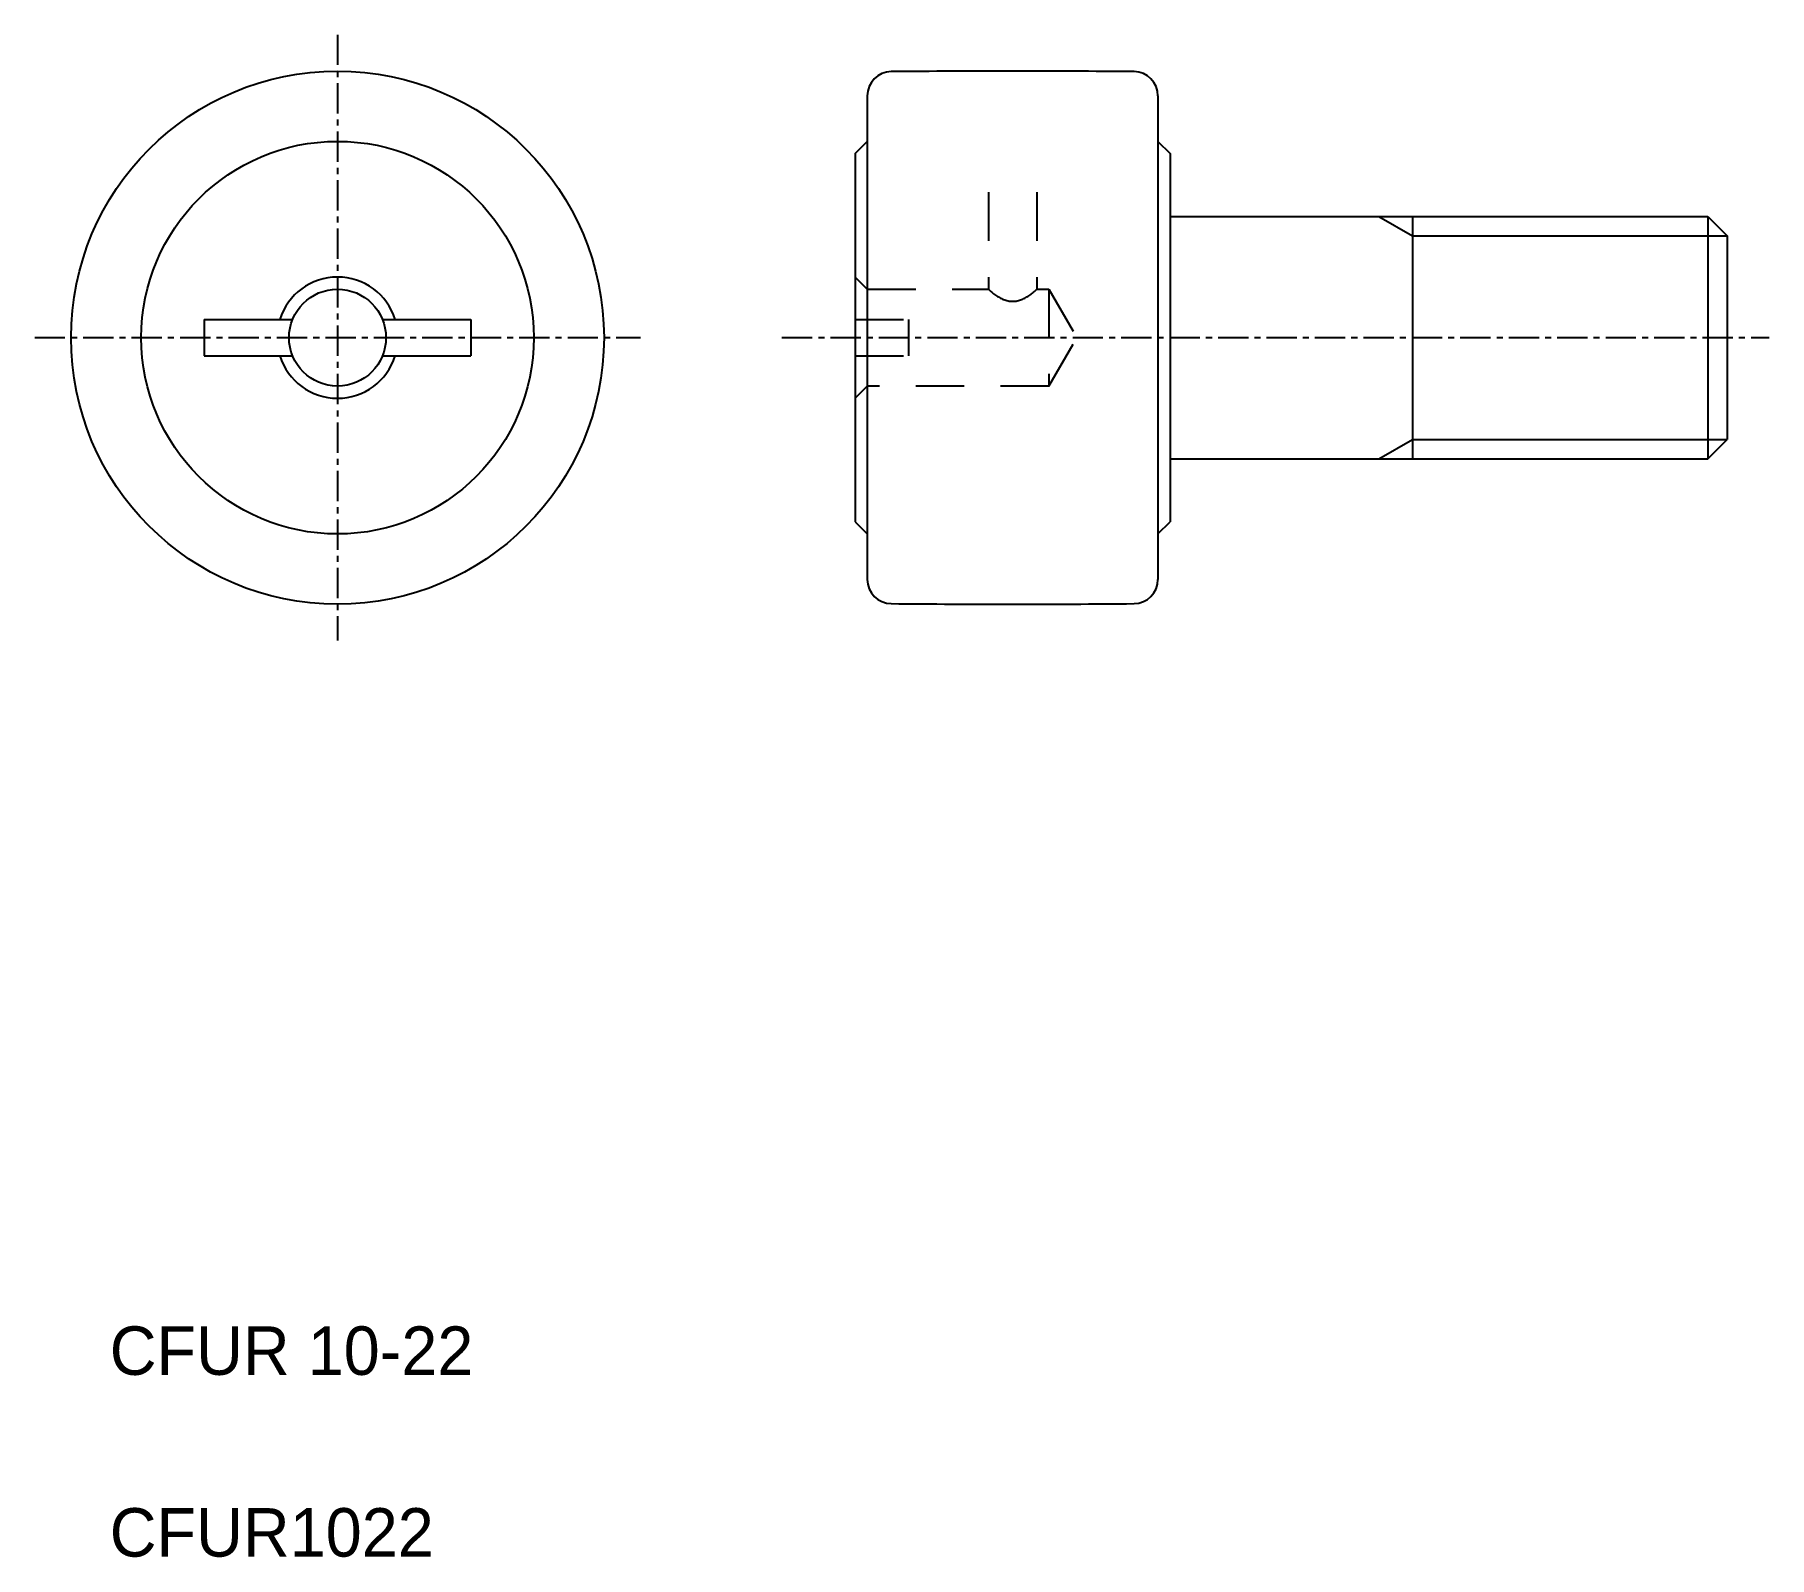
# Model space of a CAD drawing. Extents: x 126.8 to 198.4, y 92.9 to 155.7.
import ezdxf

# ---------------------------------------------------------------- set-up
doc = ezdxf.new("R2010")
doc.units = 0
doc.linetypes.add('CENTER', pattern=[2, 1.25, -0.25, 0.25, -0.25])
doc.linetypes.add('DASHED', pattern=[3.5, 2, -1.5])
doc.layers.get('0').update_dxf_attribs({"linetype": 'CONTINUOUS'})
doc.layers.add('CENTER', color=1, linetype='CENTER')

msp = doc.modelspace()

# ---------------------------------------------------------------- linework, layer by layer
for p, q in [((161.162, 153.22), (161.162, 133.27)), ((173.162, 153.22), (173.162, 133.27)), ((160.662, 150.845), (161.162, 151.345)), ((173.162, 151.345), (173.662, 150.845)), ((160.662, 150.845), (160.662, 135.645)), ((173.662, 150.845), (173.662, 135.645)), ((173.662, 148.245), (195.862, 148.245)), ((183.662, 148.245), (183.662, 138.245)), ((195.862, 148.245), (195.862, 138.245)), ((195.862, 148.245), (196.662, 147.445)), ((160.662, 147.045), (160.662, 147.045)), ((196.662, 147.445), (196.662, 139.045)), ((133.795, 143.995), (133.795, 142.495)), ((133.795, 143.995), (137.441, 143.995)), ((141.149, 143.995), (144.795, 143.995)), ((144.795, 143.995), (144.795, 142.495)), ((160.662, 143.245), (160.662, 143.245)), ((133.795, 142.495), (137.441, 142.495)), ((141.149, 142.495), (144.795, 142.495)), ((195.862, 138.245), (196.662, 139.045)), ((173.662, 138.245), (195.862, 138.245)), ((160.662, 135.645), (161.162, 135.145)), ((173.162, 135.145), (173.662, 135.645))]:
    msp.add_line(p, q)
at = {"color": 3, "linetype": 'DASHED'}
for p, q in [((166.162, 149.245), (166.162, 145.245)), ((168.162, 149.245), (168.162, 145.245)), ((161.162, 145.245), (160.662, 145.745)), ((161.162, 145.245), (161.162, 141.245)), ((161.162, 145.245), (166.162, 145.245)), ((168.162, 145.245), (168.662, 145.245)), ((168.662, 145.245), (168.662, 141.245)), ((168.662, 145.245), (169.817, 143.245)), ((160.662, 143.995), (162.862, 143.995)), ((162.862, 143.995), (162.862, 142.495)), ((168.662, 141.245), (169.817, 143.245)), ((160.662, 142.495), (162.862, 142.495)), ((161.162, 141.245), (160.662, 140.745)), ((168.662, 141.245), (161.162, 141.245))]:
    msp.add_line(p, q, dxfattribs=at)
at = {"color": 3}
for p, q in [((182.276, 148.245), (183.662, 147.445)), ((183.662, 147.445), (196.662, 147.445)), ((182.276, 138.245), (183.662, 139.045)), ((183.662, 139.045), (196.662, 139.045))]:
    msp.add_line(p, q, dxfattribs=at)
at = {"color": 3, "linetype": 'DASHED'}
msp.add_lwpolyline([(166.162, 145.245, 0.102225), (166.79, 144.819, 0.199033), (167.534, 144.819, 0.102236), (168.162, 145.245)], format="xyb", dxfattribs=at)
for radius in [11, 8.1, 2]:
    msp.add_circle((139.295, 143.245), radius)
for centre, radius, start, end in [((162.162, 153.22), 1, 90.57412, 180), ((167.162, -345.755), 500, 89.42588, 90.57412), ((172.162, 153.22), 1, 0, 89.42588), ((139.295, 143.245), 2.5, 17.4576, 162.54238), ((139.295, 143.245), 2.5, 197.45762, 342.5424), ((162.162, 133.27), 1, 180, 269.42588), ((172.162, 133.27), 1, 270.57412, 0), ((167.162, 632.245), 500, 269.42588, 270.57412)]:
    msp.add_arc(centre, radius, start, end)
at = {"layer": 'CENTER', "color": 1, "linetype": 'CENTER'}
for p, q in [((139.295, 155.745), (139.295, 130.745)), ((126.795, 143.245), (151.795, 143.245)), ((157.642, 143.245), (198.396, 143.245))]:
    msp.add_line(p, q, dxfattribs=at)

# ---------------------------------------------------------------- texts
for s, p in [('CFUR 10-22', (129.892, 100.445)), ('CFUR1022', (129.892, 92.945))]:
    msp.add_text(s, height=2).set_placement(p)

doc.saveas('drawing.dxf')
